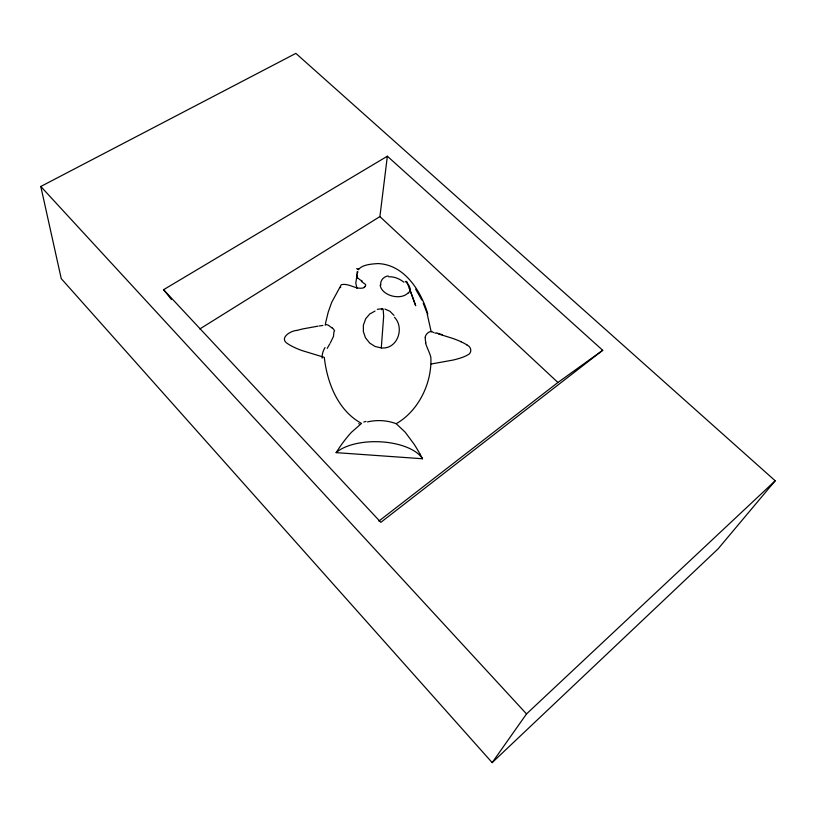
<?xml version="1.0" encoding="UTF-8"?>
<svg xmlns="http://www.w3.org/2000/svg" width="816" height="816" viewBox="0 0 816 816"><rect width="100%" height="100%" fill="white"/><g stroke="black" fill="none" stroke-linecap="round" stroke-linejoin="round"><path stroke-width="1.22" d="M356.816 274.737L357.194 271.687M358.489 269.668C361.896 264.649 371.749 263.976 377.951 263.578C404.379 264.547 421.25 291.179 427.808 314.058M375.023 311.059L369.719 314.017L365.67 318.791L363.365 325.196L363.365 331.643L365.446 337.722L369.709 343.097L375.034 346.453L381.296 347.932L383.663 316.18L383.173 309.386L382.48 308.672L381.511 309.713M199.828 328.96L379.899 216.587L387.365 156.213L602.708 350.299L380.858 522.322L163.588 289.69L387.365 156.213M425.493 342.812C426.89 347.728 429.522 352.196 430.828 357.153C432.225 382.643 418.71 410.866 396.199 423.698L405.287 432.296L414.232 444.383A193.341 175.573 -4.9 0 1 419.914 453.931M356.969 275.063L355.807 283.07L356.949 288.456M425.095 337.406C425.677 333.489 430.807 329.48 433.531 332.571M357.459 273.176L357.592 272.707A84.415 67.126 12.9 0 1 357.867 271.769M357.959 269.29L358.397 268.729M327.236 348.35L329.786 343.862M330.337 342.914L333.479 336.416L333.928 331.673M419.924 453.931L422.515 458.755L336.121 452.635L339.048 448.157A195.544 173.084 28.4 0 1 344.546 440.487L347.881 436.325A118.269 104.876 20 0 1 351.594 432.154L361.519 423.433C337.916 410.53 327.145 382.847 324.299 357.357L302.226 350.635A98.552 78.407 6.9 0 1 296.779 348.514L294.525 347.514M492.17 762.623L526.524 713.918L775.2 480.777L295.871 53.377L40.8 186.476L61.241 278.623L492.17 762.623L718.039 548.903L775.2 480.777M364.895 286.681L363.865 287.579M378.848 521.087L557.92 382.48L602.708 350.299M296.881 330.439C290.374 330.684 278.327 338.416 288.058 343.954A38.719 31.579 5.2 0 0 294.545 347.473M377.349 309.335L382.684 308.683M367.526 421.923C376.941 419.699 386.968 420.25 396.035 423.637M318.026 326.145L303.185 328.848A100.735 86.537 6.6 0 0 296.881 330.439M319.229 325.972L322.84 325.462M431.276 363.997L453.125 360.05A97.685 77.459 11.6 0 0 458.51 358.622L460.724 357.928A38.26 31.008 13.9 0 0 467.14 355.246C472.219 353.44 471.862 347.096 467.119 345.097M381.296 347.932C397.474 349.574 404.879 327.94 394.444 317.22M434.704 332.887L435.887 333.203M438.233 333.866L452.707 338.405A100.368 85.68 14.5 0 1 458.827 340.762L461.03 341.741M436.489 332.908L442.231 334.703M384.897 309.06L389.946 311.284L393.965 315.374M361.355 281.438L365.548 284.447A3.386 2.254 -7.8 0 1 365.639 284.978L365.415 285.845A5.875 3.886 -8.9 0 1 364.885 286.681M379.899 216.587L557.92 382.48M40.8 186.476L526.524 713.918M332.214 328.083L328.052 325.023L326.002 324.554L325.237 325.135L325.696 322.544L328.185 312.253L331.684 302.359L340.068 286.957A30.345 24.052 8.3 0 0 340.751 287.65M163.588 289.69L171.442 299.523M415.67 289.18L421.923 300.145M357.847 278.45L356.929 276.022M423.239 303.154L426.788 312.416M406.674 281.316L415.701 305.755L409.397 288.119M427.105 313.497L431.205 331.949M322.167 358.122A18.166 13.321 -42.5 0 1 325.023 347.565M336.121 452.635A46.818 22.195 1.8 0 1 382.153 441.925A46.818 22.195 1.8 0 1 422.515 458.755M359.224 423.922A11.781 1.397 -10.5 0 1 358.805 423.586M461.009 341.782A36.108 29.906 15 0 1 467.15 345.066M340.374 287.263A10.69 4.457 58.9 0 1 341.557 284.651C348.789 283.019 355.409 289.445 362.722 288.068A3.366 2.203 -9.2 0 0 363.854 287.579M362.192 281A15.32 7.385 2.2 0 1 358.346 278.358M356.663 276.002A30.498 15.463 7.3 0 1 356.735 274.717M356.674 268.586A35.965 7.395 78.5 0 1 358 269.678M363.803 422.015A16.891 3.692 -8 0 1 365.996 421.433M380.868 285.07A14.351 9.435 13.8 0 1 380.848 282.428A14.423 9.486 14.5 0 1 381.113 281.51A15.035 10.557 24.4 0 1 388.059 275.869M407.827 293.148A15.025 9.894 13.4 0 1 391.619 295.841A15.025 9.894 13.4 0 1 380.195 285.141M405.256 281.377A14.341 8.201 22.5 0 1 408.071 293.24M388.63 276.787A15.3 9.353 27.6 0 1 403.859 282.214M332.296 327.971A15.127 10.027 -52 0 1 334.601 331.041M425.942 342.853A10.924 5.834 63.2 0 1 425.34 337.6"/></g></svg>
